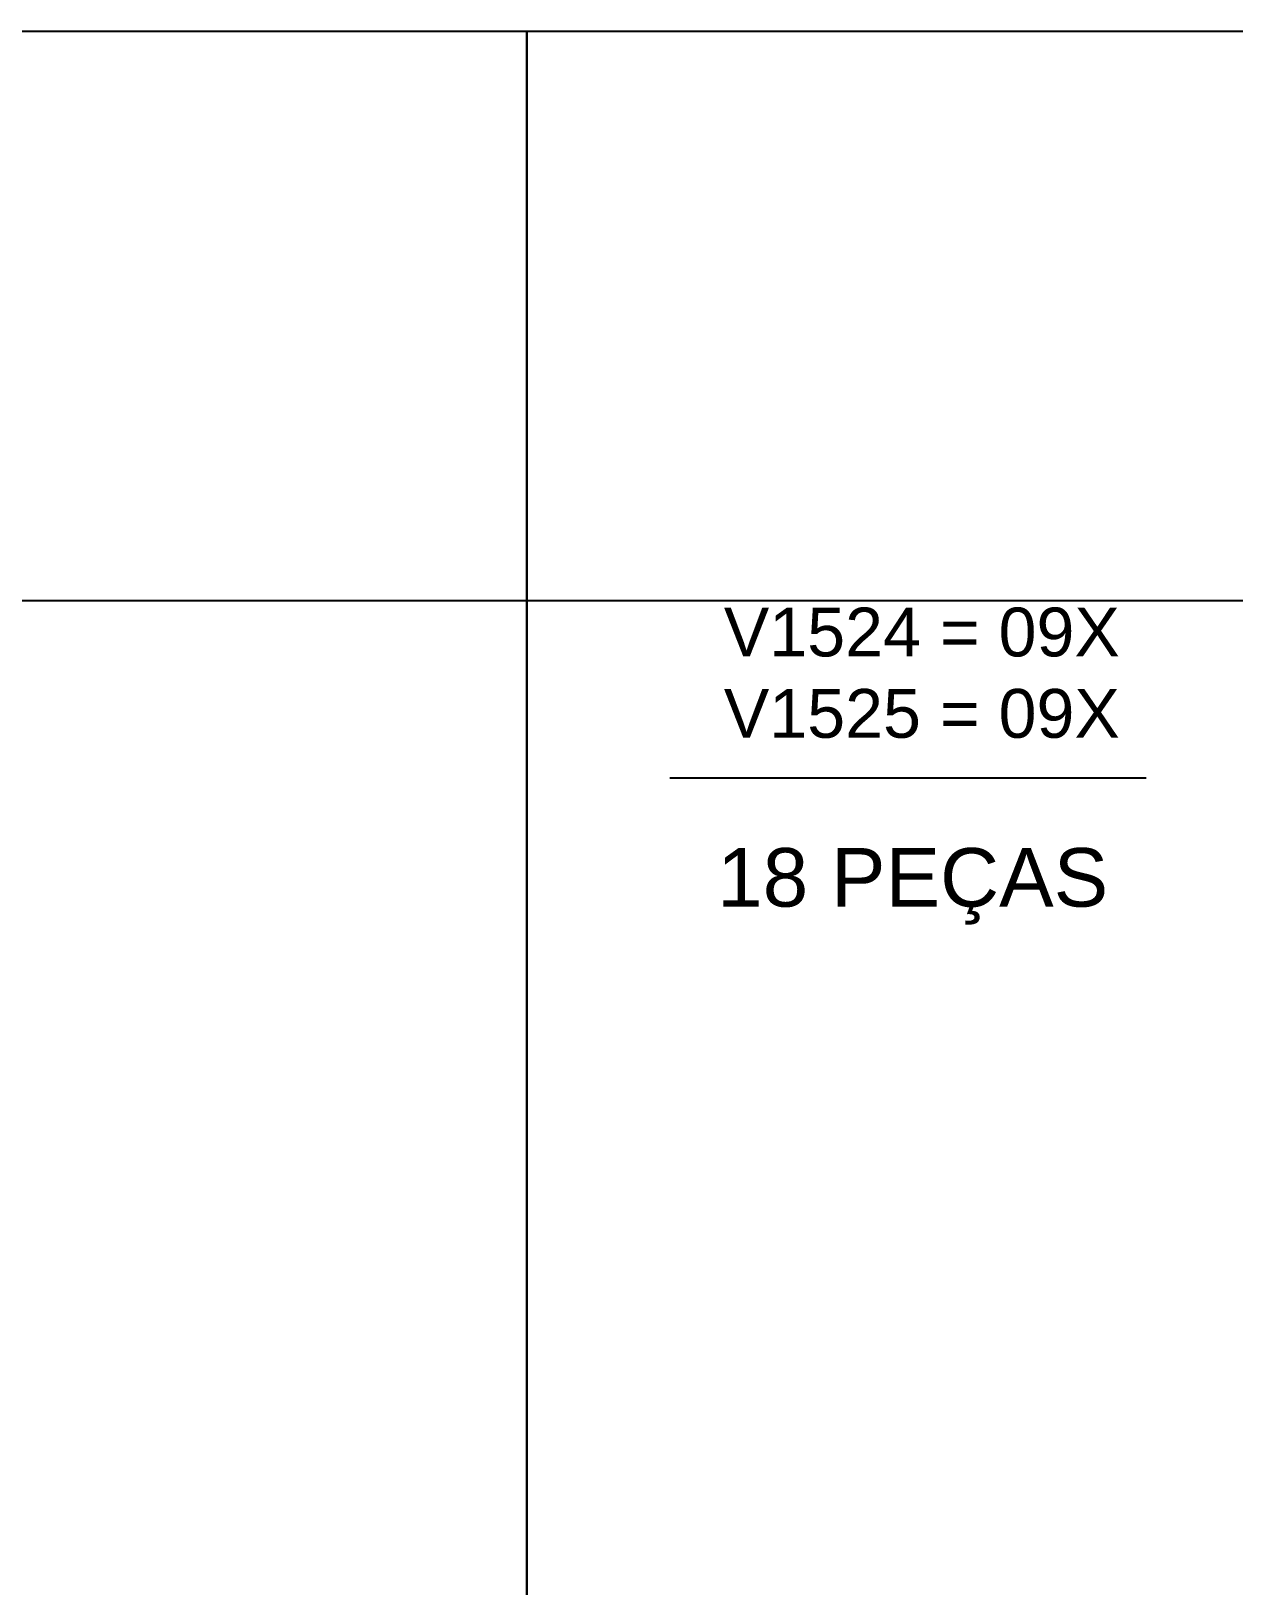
# Model space of a CAD drawing. Extents: x 17311 to 161354, y 153625 to 211469.
# Drawn here: x 18335 to 18630.8, y 205877.3 to 206259.5 of the extents above; entities that cross this region are included whole.
import ezdxf

# ---------------------------------------------------------------- set-up
doc = ezdxf.new("R2010")
doc.units = 0
for name, color, linetype in [('8', 111, 'CONTINUOUS'), ('HACHURA', 8, 'CONTINUOUS'), ('TIRAS REESCORAMENTO', 252, 'CONTINUOUS'), ('VIGAS', 3, 'CONTINUOUS')]:
    doc.layers.add(name, color=color, linetype=linetype)
doc.styles.add('R80-50', font='arial.ttf', dxfattribs={"height": 10})

msp = doc.modelspace()

# ---------------------------------------------------------------- linework, layer by layer
at = {"layer": '8', "color": 5, "linetype": 'Continuous'}
for points in [[(18456.91, 205294.67), (17860.1, 205294.67), (17860.1, 206259.46), (18456.91, 206259.46)], [(19053.72, 205294.67), (18456.91, 205294.67), (18456.91, 206259.46), (19053.72, 206259.46)]]:
    msp.add_lwpolyline(points, close=True, dxfattribs=at)
at = {"layer": 'HACHURA', "color": 7}
msp.add_line((18492.06, 206075.92), (18609.21, 206075.92), dxfattribs=at)
at = {"layer": 'TIRAS REESCORAMENTO', "linetype": 'ByBlock'}
msp.add_line((22634.59, 206119.37), (17860.1, 206119.37), dxfattribs=at)

# ---------------------------------------------------------------- texts
at = {"layer": 'VIGAS', "color": 7, "attachment_point": 1, "style": 'R80-50'}
for s, width, insert, char_height in [('V1524 = 09X\\PV1525 = 09X', 124.324, (18505.36, 206117.74), 12), ('18 PEÇAS', 162.221, (18503.74, 206058.63), 14.4)]:
    msp.add_mtext_dynamic_manual_height_columns(s, width=width, gutter_width=50, heights=[0], dxfattribs=dict(at, insert=insert, char_height=char_height))

doc.saveas('drawing.dxf')
